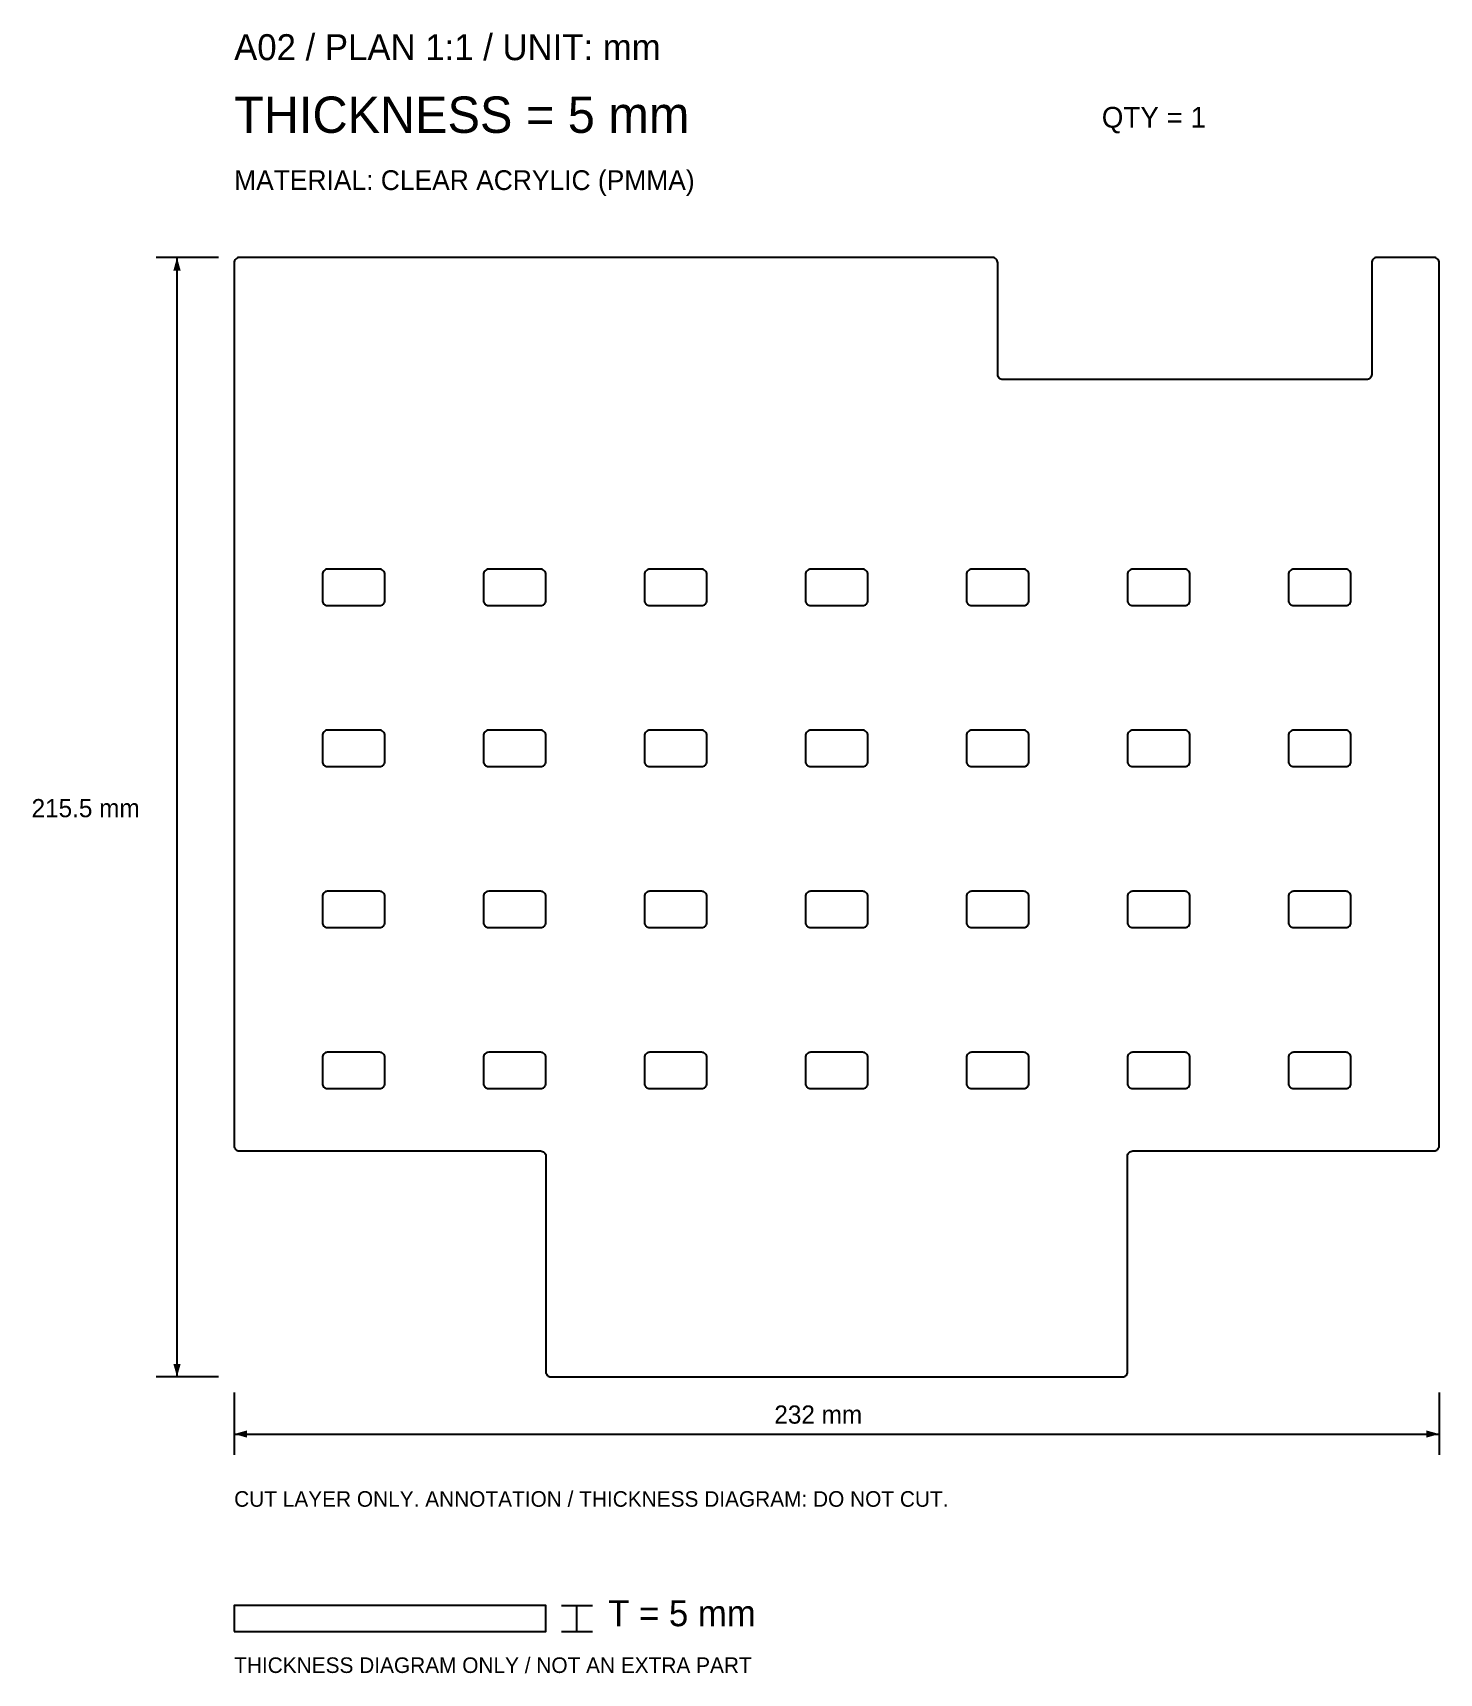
# Model space of a CAD drawing. Header units: millimetres. Extents: x -39 to 232, y -57 to 259.
import ezdxf

# ---------------------------------------------------------------- set-up
doc = ezdxf.new("R2010")
doc.units = ezdxf.units.MM
doc.layers.add('ANNOTATION_NO_CUT', color=3, linetype='Continuous')
doc.layers.add('CUT', color=7, linetype='Continuous')

msp = doc.modelspace()

# ---------------------------------------------------------------- linework, layer by layer
at = {"layer": 'ANNOTATION_NO_CUT'}
for p, q in [((-3, 215.5), (-15, 215.5)), ((-11, 0), (-11, 215.5)), ((-3, 0), (-15, 0)), ((0, -3), (0, -15)), ((232, -3), (232, -15)), ((0, -11), (232, -11)), ((63, -44), (69, -44)), ((66, -49), (66, -44)), ((63, -49), (69, -49))]:
    msp.add_line(p, q, dxfattribs=at)
msp.add_lwpolyline([(0, -49), (60, -49), (60, -44), (0, -44)], close=True, dxfattribs=at)
for points in [[(-11, 215.5), (-10.3, 213), (-11.7, 213)], [(-11, 0), (-11.7, 2.5), (-10.3, 2.5)], [(0, -11), (2.5, -10.3), (2.5, -11.7)], [(232, -11), (229.5, -11.7), (229.5, -10.3)]]:
    msp.add_solid(points, dxfattribs=at)
at = {"layer": 'CUT'}
for points in [[(60, 1, 0.414214), (61, 0), (171, 0, 0.414214), (172, 1), (172, 42.5, -0.414214), (173, 43.5), (231, 43.5, 0.414214), (232, 44.5), (232, 214.5, 0.414214), (231, 215.5), (220, 215.5, 0.414214), (219, 214.5), (219, 193, -0.414214), (218, 192), (148, 192, -0.414214), (147, 193), (147, 214.5, 0.414214), (146, 215.5), (1, 215.5, 0.414214), (0, 214.5), (0, 44.5, 0.414214), (1, 43.5), (59, 43.5, -0.414214), (60, 42.5)], [(17, 149.5, 0.414214), (18, 148.5), (28, 148.5, 0.414214), (29, 149.5), (29, 154.5, 0.414214), (28, 155.5), (18, 155.5, 0.414214), (17, 154.5)], [(48, 149.5, 0.414214), (49, 148.5), (59, 148.5, 0.414214), (60, 149.5), (60, 154.5, 0.414214), (59, 155.5), (49, 155.5, 0.414214), (48, 154.5)], [(79, 149.5, 0.414214), (80, 148.5), (90, 148.5, 0.414214), (91, 149.5), (91, 154.5, 0.414214), (90, 155.5), (80, 155.5, 0.414214), (79, 154.5)], [(110, 149.5, 0.414214), (111, 148.5), (121, 148.5, 0.414214), (122, 149.5), (122, 154.5, 0.414214), (121, 155.5), (111, 155.5, 0.414214), (110, 154.5)], [(141, 149.5, 0.414214), (142, 148.5), (152, 148.5, 0.414214), (153, 149.5), (153, 154.5, 0.414214), (152, 155.5), (142, 155.5, 0.414214), (141, 154.5)], [(172, 149.5, 0.414214), (173, 148.5), (183, 148.5, 0.414214), (184, 149.5), (184, 154.5, 0.414214), (183, 155.5), (173, 155.5, 0.414214), (172, 154.5)], [(203, 149.5, 0.414214), (204, 148.5), (214, 148.5, 0.414214), (215, 149.5), (215, 154.5, 0.414214), (214, 155.5), (204, 155.5, 0.414214), (203, 154.5)], [(17, 118.5, 0.414214), (18, 117.5), (28, 117.5, 0.414214), (29, 118.5), (29, 123.5, 0.414214), (28, 124.5), (18, 124.5, 0.414214), (17, 123.5)], [(48, 118.5, 0.414214), (49, 117.5), (59, 117.5, 0.414214), (60, 118.5), (60, 123.5, 0.414214), (59, 124.5), (49, 124.5, 0.414214), (48, 123.5)], [(79, 118.5, 0.414214), (80, 117.5), (90, 117.5, 0.414214), (91, 118.5), (91, 123.5, 0.414214), (90, 124.5), (80, 124.5, 0.414214), (79, 123.5)], [(110, 118.5, 0.414214), (111, 117.5), (121, 117.5, 0.414214), (122, 118.5), (122, 123.5, 0.414214), (121, 124.5), (111, 124.5, 0.414214), (110, 123.5)], [(141, 118.5, 0.414214), (142, 117.5), (152, 117.5, 0.414214), (153, 118.5), (153, 123.5, 0.414214), (152, 124.5), (142, 124.5, 0.414214), (141, 123.5)], [(172, 118.5, 0.414214), (173, 117.5), (183, 117.5, 0.414214), (184, 118.5), (184, 123.5, 0.414214), (183, 124.5), (173, 124.5, 0.414214), (172, 123.5)], [(203, 118.5, 0.414214), (204, 117.5), (214, 117.5, 0.414214), (215, 118.5), (215, 123.5, 0.414214), (214, 124.5), (204, 124.5, 0.414214), (203, 123.5)], [(17, 87.5, 0.414214), (18, 86.5), (28, 86.5, 0.414214), (29, 87.5), (29, 92.5, 0.414214), (28, 93.5), (18, 93.5, 0.414214), (17, 92.5)], [(48, 87.5, 0.414214), (49, 86.5), (59, 86.5, 0.414214), (60, 87.5), (60, 92.5, 0.414214), (59, 93.5), (49, 93.5, 0.414214), (48, 92.5)], [(79, 87.5, 0.414214), (80, 86.5), (90, 86.5, 0.414214), (91, 87.5), (91, 92.5, 0.414214), (90, 93.5), (80, 93.5, 0.414214), (79, 92.5)], [(110, 87.5, 0.414214), (111, 86.5), (121, 86.5, 0.414214), (122, 87.5), (122, 92.5, 0.414214), (121, 93.5), (111, 93.5, 0.414214), (110, 92.5)], [(141, 87.5, 0.414214), (142, 86.5), (152, 86.5, 0.414214), (153, 87.5), (153, 92.5, 0.414214), (152, 93.5), (142, 93.5, 0.414214), (141, 92.5)], [(172, 87.5, 0.414214), (173, 86.5), (183, 86.5, 0.414214), (184, 87.5), (184, 92.5, 0.414214), (183, 93.5), (173, 93.5, 0.414214), (172, 92.5)], [(203, 87.5, 0.414214), (204, 86.5), (214, 86.5, 0.414214), (215, 87.5), (215, 92.5, 0.414214), (214, 93.5), (204, 93.5, 0.414214), (203, 92.5)], [(17, 56.5, 0.414214), (18, 55.5), (28, 55.5, 0.414214), (29, 56.5), (29, 61.5, 0.414214), (28, 62.5), (18, 62.5, 0.414214), (17, 61.5)], [(48, 56.5, 0.414214), (49, 55.5), (59, 55.5, 0.414214), (60, 56.5), (60, 61.5, 0.414214), (59, 62.5), (49, 62.5, 0.414214), (48, 61.5)], [(79, 56.5, 0.414214), (80, 55.5), (90, 55.5, 0.414214), (91, 56.5), (91, 61.5, 0.414214), (90, 62.5), (80, 62.5, 0.414214), (79, 61.5)], [(110, 56.5, 0.414214), (111, 55.5), (121, 55.5, 0.414214), (122, 56.5), (122, 61.5, 0.414214), (121, 62.5), (111, 62.5, 0.414214), (110, 61.5)], [(141, 56.5, 0.414214), (142, 55.5), (152, 55.5, 0.414214), (153, 56.5), (153, 61.5, 0.414214), (152, 62.5), (142, 62.5, 0.414214), (141, 61.5)], [(172, 56.5, 0.414214), (173, 55.5), (183, 55.5, 0.414214), (184, 56.5), (184, 61.5, 0.414214), (183, 62.5), (173, 62.5, 0.414214), (172, 61.5)], [(203, 56.5, 0.414214), (204, 55.5), (214, 55.5, 0.414214), (215, 56.5), (215, 61.5, 0.414214), (214, 62.5), (204, 62.5, 0.414214), (203, 61.5)]]:
    msp.add_lwpolyline(points, format="xyb", close=True, dxfattribs=at)

# ---------------------------------------------------------------- texts
at = {"layer": 'ANNOTATION_NO_CUT'}
for s, height, p in [('A02 / PLAN 1:1 / UNIT: mm', 5, (0, 253.5)), ('THICKNESS = 5 mm', 7, (0, 239.5)), ('QTY = 1', 4, (167.04, 240.5)), ('MATERIAL: CLEAR ACRYLIC (PMMA)', 3.8, (0, 228.5)), ('215.5 mm', 3.5, (-39, 107.75)), ('232 mm', 3.5, (104, -9)), ('CUT LAYER ONLY. ANNOTATION / THICKNESS DIAGRAM: DO NOT CUT.', 3, (0, -25)), ('T = 5 mm', 5, (72, -48)), ('THICKNESS DIAGRAM ONLY / NOT AN EXTRA PART', 3, (0, -57))]:
    msp.add_text(s, height=height, dxfattribs=at).set_placement(p)

doc.saveas('drawing.dxf')
